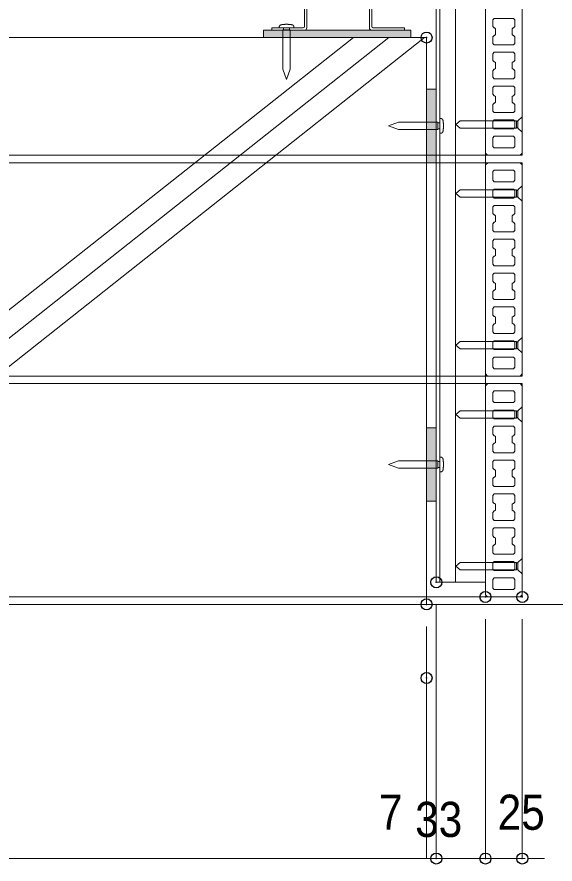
# Model space of a CAD drawing. Units: millimetres, scale not verified, with parts at other scales. Extents: x -8199 to 8201, y -2963 to 5056.
# Drawn here: x 3876 to 4363, y 441 to 1209 of the extents above; entities that cross this region are included whole.
import ezdxf
from ezdxf.enums import TextEntityAlignment as Align

# ---------------------------------------------------------------- set-up
doc = ezdxf.new("R2010")
doc.units = ezdxf.units.MM
doc.header["$LTSCALE"] = 20
doc.header["$PDMODE"] = 32
doc.header["$PDSIZE"] = 10
for name, color, linetype, lineweight in [('0-1_一般', 4, 'Continuous', 9), ('0-2_寸法', 7, 'Continuous', 9), ('0-3_0', 7, 'Continuous', 9), ('0-7_ビス', 4, 'Continuous', 9)]:
    doc.layers.add(name, color=color, linetype=linetype, lineweight=lineweight)
doc.layers.add('0-4_Defpoints', color=7, linetype='Continuous')
doc.styles.add('Osaka', font='')
doc.styles.get('Osaka').set_extended_font_data('Osaka')

# ---------------------------------------------------------------- blocks, each defined once
blk = doc.blocks.new('グループ-162-1')
at = {"layer": '0-1_一般', "color": 7}
for points in [[(386036.5, -93529), (409986.5, -93529), (409986.5, -96429), (386036.5, -96429)], [(394036.5, -96529), (409986.5, -96529), (409986.5, -99429), (394036.5, -99429)], [(386036.5, -99529), (409986.5, -99529), (409986.5, -102429), (386036.5, -102429)]]:
    blk.add_lwpolyline(points, close=True, dxfattribs=at)
blk = doc.blocks.new('グループ-163-1')
at = {"layer": '0-1_一般', "color": 2}
for p, q in [((406886.5, -94029), (407486.5, -94029)), ((406886.5, -94061), (407486.5, -94061)), ((406886.5, -94107), (407029.5, -94107)), ((408086.5, -94029), (407486.5, -94029)), ((408086.5, -94061), (407486.5, -94061)), ((408086.5, -94107), (407943.5, -94107)), ((406886.5, -94139), (407013.5, -94139)), ((407029.5, -94155), (407029.5, -94681)), ((407061.5, -94139), (407061.5, -94697)), ((407911.5, -94139), (407911.5, -94697)), ((407943.5, -94155), (407943.5, -94681)), ((408086.5, -94139), (407959.5, -94139)), ((406586.5, -94697), (407013.5, -94697)), ((406586.5, -94729), (406586.5, -94697)), ((408386.5, -94697), (407959.5, -94697)), ((408386.5, -94729), (408386.5, -94697)), ((406586.5, -94729), (407029.5, -94729)), ((408386.5, -94729), (407943.5, -94729))]:
    blk.add_line(p, q, dxfattribs=at)
for centre, radius, start, end in [((406886.5, -94084), 55, 90, 270), ((406886.5, -94084), 23, 90, 270), ((407029.5, -94139), 32, 0, 90), ((407943.5, -94139), 32, 90, 180), ((408086.5, -94084), 55, 270, 90), ((408086.5, -94084), 23, 270, 90), ((407013.5, -94155), 16, 0, 90), ((407959.5, -94155), 16, 90, 180), ((407013.5, -94681), 16, 270, 0), ((407029.5, -94697), 32, 270, 0), ((407943.5, -94697), 32, 180, 270), ((407959.5, -94681), 16, 180, 270)]:
    blk.add_arc(centre, radius, start, end, dxfattribs=at)
blk = doc.blocks.new('グループ-164-1')
at = {"layer": '0-1_一般'}
blk.add_blockref('グループ-163-1', (0, 0), dxfattribs=at)
blk = doc.blocks.new('_DOT')
at = {"layer": '0-3_0'}
for p, q in [((-10, 0), (-20, 0)), ((-5, 0), (5, 0))]:
    blk.add_line(p, q, dxfattribs=at)
blk = doc.blocks.new('グループ-191-1')
at = {"layer": '0-1_一般', "color": 2}
for p, q in [((408818.5, -102229), (408818.5, -94229)), ((408868.5, -102229), (408868.5, -94229)), ((409078.5, -102229), (409078.5, -94229)), ((409486.5, -102229), (409486.5, -94229))]:
    blk.add_line(p, q, dxfattribs=at)
blk = doc.blocks.new('グループ-192-1')
at = {"layer": '0-1_一般', "color": 2}
for p, q in [((409486.5, -94229), (408818.5, -94229)), ((409486.5, -102229), (408818.5, -102229))]:
    blk.add_line(p, q, dxfattribs=at)
at = {"layer": '0-1_一般'}
blk.add_blockref('グループ-191-1', (0, 0), dxfattribs=at)
blk = doc.blocks.new('グループ-65-1')
at = {"layer": '0-1_一般'}
for p, q in [((-40, 298), (-40, 326)), ((40, 326), (40, 298))]:
    blk.add_line(p, q, dxfattribs=at)
for points in [[(-92.2, 357.2), (-93.6, 355.4), (-94.9, 353.5), (-96.1, 351.6), (-97.1, 349.6), (-97.9, 347.6), (-98.6, 345.5), (-99.2, 343.4), (-99.6, 341.3), (-99.9, 339.3), (-100, 337.2), (-100, 336), (-100, 335.5), (-100, 335), (-100, 334.5), (-100, 334.1), (-100, 333.6), (-100, 333.1), (-100, 332.6), (-100, 332.1), (-100, 331.7), (-100, 331.2), (-100, 330.7), (-100, 330.2), (-100, 329.7), (-100, 329.3), (-100, 328.8), (-100, 328.3), (-100, 327.8), (-100, 327.3), (-100, 326.8), (-100, 326.4), (-97.6, 326), (-88.2, 326), (-78.8, 326), (-69.4, 326), (-60, 326), (-50.6, 326), (-41.2, 326), (-31.8, 326)], [(-17.1, 373.6), (-21.8, 373.4), (-26.5, 373.1), (-31.2, 372.8), (-35.9, 372.4), (-40.6, 371.9), (-45.3, 371.4), (-50, 370.8), (-51, 370.7), (-52.1, 370.5), (-53.1, 370.4), (-54.2, 370.3), (-55.2, 370.1), (-56.2, 370), (-57.3, 369.9), (-58.3, 369.7), (-59.3, 369.6), (-60.4, 369.5), (-61.4, 369.3), (-62.5, 369.2), (-63.5, 369.1), (-64.5, 368.9), (-65.6, 368.8), (-66.6, 368.7), (-67.7, 368.5), (-68.7, 368.4), (-69.7, 368.3), (-70.8, 368.1), (-71.8, 368), (-73.6, 367.7), (-75.6, 367.3), (-77.6, 366.8), (-79.6, 366.1), (-81.6, 365.2), (-83.5, 364.2), (-85.4, 363.1), (-87.3, 361.8), (-89, 360.4), (-90.7, 358.8), (-92.2, 357.2)], [(79.1, 366.3), (77.1, 366.9), (75.1, 367.4), (73.1, 367.8), (71.5, 368), (70.5, 368.2), (69.5, 368.3), (68.4, 368.4), (67.4, 368.6), (66.4, 368.7), (65.3, 368.8), (64.3, 369), (63.2, 369.1), (62.2, 369.2), (61.2, 369.4), (60.1, 369.5), (59.1, 369.6), (58, 369.8), (57, 369.9), (56, 370), (54.9, 370.2), (53.9, 370.3), (52.9, 370.4), (51.8, 370.6), (50.8, 370.7), (48.8, 370.9), (44.1, 371.5), (39.4, 372), (34.7, 372.5), (30, 372.8), (25.3, 373.2), (20.6, 373.5), (15.9, 373.7), (11.2, 373.8), (6.5, 373.9), (1.8, 374), (-2.9, 374), (-7.6, 373.9), (-12.4, 373.8), (-17.1, 373.6)], [(100, 326), (100, 326.5), (100, 327), (100, 327.4), (100, 327.9), (100, 328.4), (100, 328.9), (100, 329.4), (100, 329.9), (100, 330.3), (100, 330.8), (100, 331.3), (100, 331.8), (100, 332.3), (100, 332.7), (100, 333.2), (100, 333.7), (100, 334.2), (100, 334.7), (100, 335.2), (100, 335.6), (100, 336.1), (100, 337.7), (99.8, 339.8), (99.5, 341.8), (99.1, 343.9), (98.5, 346), (97.7, 348.1), (96.8, 350.1), (95.8, 352.1), (94.6, 354), (93.3, 355.8), (91.8, 357.6), (90.3, 359.2), (88.6, 360.7), (86.8, 362.1), (84.9, 363.4), (83, 364.5), (81.1, 365.4), (79.1, 366.3)], [(-31.8, 326), (-22.4, 326), (-12.9, 326), (-3.5, 326), (5.9, 326), (15.3, 326), (24.7, 326), (34.1, 326), (43.5, 326), (52.9, 326), (62.4, 326), (71.8, 326), (81.2, 326), (90.6, 326), (100, 326), (100, 326)]]:
    blk.add_lwpolyline(points, dxfattribs=at)
blk.add_lwpolyline([(50, 298), (50, -236), (0, -374), (-50, -236), (-50, 298)], close=True, dxfattribs=at)
blk = doc.blocks.new('シンボル-22')
at = {"layer": '0-1_一般'}
blk.add_blockref('グループ-65-1', (0, 0), dxfattribs=at)
blk = doc.blocks.new('グループ-194-1')
at = {"layer": '0-7_ビス'}
for p, q in [((409907.7, -95966.1), (409925.7, -95966.1)), ((409925.7, -96052.2), (409907.7, -96052.2))]:
    blk.add_line(p, q, dxfattribs=at)
for points in [[(409907.7, -96059.2), (409142.7, -96059.2), (409086.5, -96009.2), (409142.7, -95959.2), (409907.7, -95959.2)], [(409925.7, -96059.2), (409986.5, -96113.2), (409986.5, -95905.2), (409925.7, -95959.2)]]:
    blk.add_lwpolyline(points, close=True, dxfattribs=at)
blk = doc.blocks.new('グループ-195-1')
at = {"layer": '0-7_ビス'}
for p, q in [((409907.7, -98966.1), (409925.7, -98966.1)), ((409925.7, -99052.2), (409907.7, -99052.2))]:
    blk.add_line(p, q, dxfattribs=at)
for points in [[(409907.7, -99059.2), (409142.7, -99059.2), (409086.5, -99009.2), (409142.7, -98959.2), (409907.7, -98959.2)], [(409925.7, -99059.2), (409986.5, -99113.2), (409986.5, -98905.2), (409925.7, -98959.2)]]:
    blk.add_lwpolyline(points, close=True, dxfattribs=at)
blk = doc.blocks.new('グループ-196-1')
at = {"layer": '0-7_ビス'}
for p, q in [((409925.7, -96906), (409907.7, -96906)), ((409907.7, -96992.2), (409925.7, -96992.2))]:
    blk.add_line(p, q, dxfattribs=at)
for points in [[(409925.7, -96899.1), (409986.5, -96845.1), (409986.5, -97053.1), (409925.7, -96999.1)], [(409907.7, -96899.1), (409142.7, -96899.1), (409086.5, -96949.1), (409142.7, -96999.1), (409907.7, -96999.1)]]:
    blk.add_lwpolyline(points, close=True, dxfattribs=at)
blk = doc.blocks.new('グループ-197-1')
at = {"layer": '0-7_ビス'}
for p, q in [((409907.7, -101966.1), (409925.7, -101966.1)), ((409925.7, -102052.2), (409907.7, -102052.2))]:
    blk.add_line(p, q, dxfattribs=at)
for points in [[(409907.7, -102059.2), (409142.7, -102059.2), (409086.5, -102009.2), (409142.7, -101959.2), (409907.7, -101959.2)], [(409925.7, -102059.2), (409986.5, -102113.2), (409986.5, -101905.2), (409925.7, -101959.2)]]:
    blk.add_lwpolyline(points, close=True, dxfattribs=at)
blk = doc.blocks.new('グループ-198-1')
at = {"layer": '0-7_ビス'}
for p, q in [((409925.7, -99906), (409907.7, -99906)), ((409907.7, -99992.2), (409925.7, -99992.2))]:
    blk.add_line(p, q, dxfattribs=at)
for points in [[(409925.7, -99899.1), (409986.5, -99845.1), (409986.5, -100053.1), (409925.7, -99999.1)], [(409907.7, -99899.1), (409142.7, -99899.1), (409086.5, -99949.1), (409142.7, -99999.1), (409907.7, -99999.1)]]:
    blk.add_lwpolyline(points, close=True, dxfattribs=at)

msp = doc.modelspace()

# ---------------------------------------------------------------- linework, layer by layer
at = {"layer": '0-1_一般', "color": 7}
msp.add_line((4533.17, 676.63), (1466.51, 676.63), dxfattribs=at)
at = {"layer": '0-1_一般'}
for points in [[(4333.17, 1085.3), (4331.17, 1083.3), (4301.84, 1083.3), (4299.84, 1085.3), (4299.84, 1274.62), (4301.85, 1276.63), (4331.16, 1276.63), (4333.17, 1274.62)], [(4326.51, 1199.96), (4326.51, 1205.96), (4325.17, 1207.29), (4307.84, 1207.29), (4306.51, 1205.96), (4306.51, 1199.96), (4307.84, 1198.62), (4308.17, 1198.62), (4308.84, 1197.96), (4308.84, 1192.62), (4308.17, 1191.96), (4307.84, 1191.96), (4306.51, 1190.62), (4306.51, 1184.62), (4307.84, 1183.29), (4325.17, 1183.29), (4326.51, 1184.62), (4326.51, 1190.62), (4325.17, 1191.96), (4324.84, 1191.96), (4324.17, 1192.62), (4324.17, 1197.96), (4324.84, 1198.62), (4325.17, 1198.62)], [(4325.17, 1152.62), (4326.51, 1153.96), (4326.51, 1159.96), (4325.17, 1161.29), (4324.84, 1161.29), (4324.17, 1161.96), (4324.17, 1167.29), (4324.84, 1167.96), (4325.17, 1167.96), (4326.51, 1169.29), (4326.51, 1175.29), (4325.17, 1176.62), (4307.84, 1176.62), (4306.51, 1175.29), (4306.51, 1169.29), (4307.84, 1167.96), (4308.17, 1167.96), (4308.84, 1167.29), (4308.84, 1161.96), (4308.17, 1161.29), (4307.84, 1161.29), (4306.51, 1159.96), (4306.51, 1153.96), (4307.84, 1152.62)], [(4325.17, 1121.96), (4326.51, 1123.29), (4326.51, 1129.29), (4325.17, 1130.62), (4324.84, 1130.62), (4324.17, 1131.29), (4324.17, 1136.62), (4324.84, 1137.29), (4325.17, 1137.29), (4326.51, 1138.62), (4326.51, 1144.62), (4325.17, 1145.96), (4307.84, 1145.96), (4306.51, 1144.62), (4306.51, 1138.62), (4307.84, 1137.29), (4308.17, 1137.29), (4308.84, 1136.62), (4308.84, 1131.29), (4308.17, 1130.62), (4307.84, 1130.62), (4306.51, 1129.29), (4306.51, 1123.29), (4307.84, 1121.96)], [(4307.84, 1107.29), (4325.17, 1107.29), (4326.51, 1108.62), (4326.5, 1113.96), (4325.17, 1115.29), (4307.84, 1115.29), (4306.51, 1113.96), (4306.51, 1108.62)], [(4325.17, 1089.95), (4326.51, 1091.37), (4326.51, 1099.2), (4325.17, 1100.62), (4307.84, 1100.62), (4306.51, 1099.2), (4306.51, 1091.37), (4307.84, 1089.95)], [(4333.17, 885.3), (4331.17, 883.3), (4301.84, 883.3), (4299.84, 885.3), (4299.84, 1074.62), (4301.85, 1076.63), (4331.16, 1076.63), (4333.17, 1074.62)], [(4326.51, 1060.72), (4326.51, 1068.54), (4325.17, 1069.96), (4307.84, 1069.96), (4306.51, 1068.54), (4306.51, 1060.72), (4307.84, 1059.29), (4325.17, 1059.29)], [(4326.51, 1051.29), (4325.17, 1052.63), (4307.84, 1052.63), (4306.51, 1051.29), (4306.51, 1045.96), (4307.84, 1044.62), (4325.17, 1044.62), (4326.5, 1045.96)], [(4326.51, 1030.62), (4326.51, 1036.62), (4325.17, 1037.96), (4307.84, 1037.96), (4306.51, 1036.62), (4306.51, 1030.62), (4307.84, 1029.29), (4308.17, 1029.29), (4308.84, 1028.62), (4308.84, 1023.29), (4308.17, 1022.62), (4307.84, 1022.62), (4306.51, 1021.29), (4306.51, 1015.29), (4307.84, 1013.96), (4325.17, 1013.96), (4326.51, 1015.29), (4326.51, 1021.29), (4325.17, 1022.62), (4324.84, 1022.62), (4324.17, 1023.29), (4324.17, 1028.62), (4324.84, 1029.29), (4325.17, 1029.29)], [(4326.51, 999.96), (4326.51, 1005.96), (4325.17, 1007.29), (4307.84, 1007.29), (4306.51, 1005.96), (4306.51, 999.96), (4307.84, 998.62), (4308.17, 998.62), (4308.84, 997.96), (4308.84, 992.62), (4308.17, 991.96), (4307.84, 991.96), (4306.51, 990.62), (4306.51, 984.62), (4307.84, 983.29), (4325.17, 983.29), (4326.51, 984.62), (4326.51, 990.62), (4325.17, 991.96), (4324.84, 991.96), (4324.17, 992.62), (4324.17, 997.96), (4324.84, 998.62), (4325.17, 998.62)], [(4325.17, 952.62), (4326.51, 953.96), (4326.51, 959.96), (4325.17, 961.29), (4324.84, 961.29), (4324.17, 961.96), (4324.17, 967.29), (4324.84, 967.96), (4325.17, 967.96), (4326.51, 969.29), (4326.51, 975.29), (4325.17, 976.62), (4307.84, 976.62), (4306.51, 975.29), (4306.51, 969.29), (4307.84, 967.96), (4308.17, 967.96), (4308.84, 967.29), (4308.84, 961.96), (4308.17, 961.29), (4307.84, 961.29), (4306.51, 959.96), (4306.51, 953.96), (4307.84, 952.62)], [(4325.17, 921.96), (4326.51, 923.29), (4326.51, 929.29), (4325.17, 930.62), (4324.84, 930.62), (4324.17, 931.29), (4324.17, 936.62), (4324.84, 937.29), (4325.17, 937.29), (4326.51, 938.62), (4326.51, 944.62), (4325.17, 945.96), (4307.84, 945.96), (4306.51, 944.62), (4306.51, 938.62), (4307.84, 937.29), (4308.17, 937.29), (4308.84, 936.62), (4308.84, 931.29), (4308.17, 930.62), (4307.84, 930.62), (4306.51, 929.29), (4306.51, 923.29), (4307.84, 921.96)], [(4307.84, 907.29), (4325.17, 907.29), (4326.51, 908.62), (4326.5, 913.96), (4325.17, 915.29), (4307.84, 915.29), (4306.51, 913.96), (4306.51, 908.62)], [(4325.17, 889.95), (4326.51, 891.37), (4326.51, 899.2), (4325.17, 900.62), (4307.84, 900.62), (4306.51, 899.2), (4306.51, 891.37), (4307.84, 889.95)], [(4333.17, 685.3), (4331.17, 683.3), (4301.84, 683.3), (4299.84, 685.3), (4299.84, 874.62), (4301.85, 876.63), (4331.16, 876.63), (4333.17, 874.62)], [(4326.51, 860.72), (4326.51, 868.54), (4325.17, 869.96), (4307.84, 869.96), (4306.51, 868.54), (4306.51, 860.72), (4307.84, 859.29), (4325.17, 859.29)], [(4326.51, 851.29), (4325.17, 852.63), (4307.84, 852.63), (4306.51, 851.29), (4306.51, 845.96), (4307.84, 844.62), (4325.17, 844.62), (4326.5, 845.96)], [(4326.51, 830.62), (4326.51, 836.62), (4325.17, 837.96), (4307.84, 837.96), (4306.51, 836.62), (4306.51, 830.62), (4307.84, 829.29), (4308.17, 829.29), (4308.84, 828.62), (4308.84, 823.29), (4308.17, 822.62), (4307.84, 822.62), (4306.51, 821.29), (4306.51, 815.29), (4307.84, 813.96), (4325.17, 813.96), (4326.51, 815.29), (4326.51, 821.29), (4325.17, 822.62), (4324.84, 822.62), (4324.17, 823.29), (4324.17, 828.62), (4324.84, 829.29), (4325.17, 829.29)], [(4326.51, 799.96), (4326.51, 805.96), (4325.17, 807.29), (4307.84, 807.29), (4306.51, 805.96), (4306.51, 799.96), (4307.84, 798.62), (4308.17, 798.62), (4308.84, 797.96), (4308.84, 792.62), (4308.17, 791.96), (4307.84, 791.96), (4306.51, 790.62), (4306.51, 784.62), (4307.84, 783.29), (4325.17, 783.29), (4326.51, 784.62), (4326.51, 790.62), (4325.17, 791.96), (4324.84, 791.96), (4324.17, 792.62), (4324.17, 797.96), (4324.84, 798.62), (4325.17, 798.62)], [(4325.17, 752.62), (4326.51, 753.96), (4326.51, 759.96), (4325.17, 761.29), (4324.84, 761.29), (4324.17, 761.96), (4324.17, 767.29), (4324.84, 767.96), (4325.17, 767.96), (4326.51, 769.29), (4326.51, 775.29), (4325.17, 776.62), (4307.84, 776.62), (4306.51, 775.29), (4306.51, 769.29), (4307.84, 767.96), (4308.17, 767.96), (4308.84, 767.29), (4308.84, 761.96), (4308.17, 761.29), (4307.84, 761.29), (4306.51, 759.96), (4306.51, 753.96), (4307.84, 752.62)], [(4325.17, 721.96), (4326.51, 723.29), (4326.51, 729.29), (4325.17, 730.62), (4324.84, 730.62), (4324.17, 731.29), (4324.17, 736.62), (4324.84, 737.29), (4325.17, 737.29), (4326.51, 738.62), (4326.51, 744.62), (4325.17, 745.96), (4307.84, 745.96), (4306.51, 744.62), (4306.51, 738.62), (4307.84, 737.29), (4308.17, 737.29), (4308.84, 736.62), (4308.84, 731.29), (4308.17, 730.62), (4307.84, 730.62), (4306.51, 729.29), (4306.51, 723.29), (4307.84, 721.96)], [(4307.84, 707.29), (4325.17, 707.29), (4326.51, 708.62), (4326.5, 713.96), (4325.17, 715.29), (4307.84, 715.29), (4306.51, 713.96), (4306.51, 708.62)], [(4325.17, 689.95), (4326.51, 691.37), (4326.51, 699.2), (4325.17, 700.62), (4307.84, 700.62), (4306.51, 699.2), (4306.51, 691.37), (4307.84, 689.95)]]:
    msp.add_lwpolyline(points, close=True, dxfattribs=at)
at = {"layer": '0-2_寸法'}
for p, q in [((1753.17, 1189.96), (4246.51, 1189.96)), ((3531.51, 676.63), (4180.29, 1189.96)), ((3563.74, 676.63), (4212.52, 1189.96)), ((3595.98, 676.63), (4244.76, 1189.96)), ((4246.51, 1189.96), (4246.51, 676.63)), ((4246.51, 1189.96), (4246.51, 676.63)), ((4255.31, 676.63), (4255.31, 446.42)), ((4255.31, 676.63), (4255.31, 446.42)), ((4299.84, 663.3), (4299.84, 446.42)), ((4299.84, 663.3), (4299.84, 446.42)), ((4333.18, 663.3), (4333.18, 446.42)), ((4246.51, 656.63), (4246.51, 446.42)), ((4246.51, 589.96), (4246.51, 446.42)), ((4236.49, 446.42), (1763.19, 446.42)), ((4236.49, 446.42), (4226.48, 446.42)), ((4245.29, 446.42), (4235.28, 446.42)), ((4246.51, 446.42), (4255.31, 446.42)), ((4255.31, 446.42), (4299.84, 446.42)), ((4265.32, 446.42), (4275.34, 446.42)), ((4289.83, 446.42), (4279.81, 446.42)), ((4299.84, 446.42), (4333.18, 446.42)), ((4309.86, 446.42), (4319.87, 446.42)), ((4343.19, 446.42), (4353.21, 446.42))]:
    msp.add_line(p, q, dxfattribs=at)
for points in [[(4232.31, 1196.63), (4232.31, 1189.96), (4098.97, 1189.96), (4098.97, 1196.63)], [(4232.31, 1196.63), (4232.31, 1189.96), (4098.97, 1189.96), (4098.97, 1196.63)], [(4246.51, 1143.3), (4255.08, 1143.3), (4255.08, 1076.63), (4246.51, 1076.63)], [(4246.51, 836.63), (4255.31, 836.63), (4255.31, 769.96), (4246.51, 769.96)]]:
    msp.add_lwpolyline(points, close=True, dxfattribs=at)
at = {"layer": '0-2_寸法', "color": 132}
for points in [[(4232.31, 1196.63), (4098.97, 1196.63), (4232.31, 1189.96), (4098.97, 1189.96)], [(4246.51, 1143.3), (4246.51, 1076.63), (4255.08, 1143.3), (4255.08, 1076.63)], [(4246.51, 836.63), (4246.51, 769.96), (4255.31, 836.63), (4255.31, 769.96)]]:
    msp.add_solid(points, dxfattribs=at)
at = {"layer": '0-4_Defpoints'}
for p in [(4246.51, 1189.96), (4255.31, 696.63), (4299.84, 683.3), (4333.18, 683.3), (4246.51, 676.63), (4246.51, 609.96), (4255.31, 446.42), (4299.84, 446.42), (4333.18, 446.42)]:
    msp.add_point(p, dxfattribs=at)

# ---------------------------------------------------------------- block references
at = {"layer": '0-1_一般', "xscale": 0.06666667, "yscale": 0.06666667}
for name in ['グループ-162-1', 'グループ-164-1', 'グループ-192-1']:
    msp.add_blockref(name, (-22999.26, 7511.9), dxfattribs=at)
at = {"layer": '0-2_寸法', "xscale": 0.5007446, "yscale": 0.5007446}
for p in [(4246.51, 446.42), (4246.51, 446.42), (4255.31, 446.42), (4299.84, 446.42)]:
    msp.add_blockref('_DOT', p, dxfattribs=at)
at = {"layer": '0-2_寸法', "xscale": 0.5007446, "yscale": 0.5007446, "rotation": 180}
for p in [(4255.31, 446.42), (4299.84, 446.42), (4333.18, 446.42)]:
    msp.add_blockref('_DOT', p, dxfattribs=at)
at = {"layer": '0-7_ビス', "xscale": 0.06666667, "yscale": 0.06666667}
for name, p in [('シンボル-22', (4119.84, 1177.03)), ('グループ-194-1', (-22999.26, 7511.9)), ('グループ-196-1', (-22999.26, 7511.9)), ('グループ-195-1', (-22999.26, 7511.9)), ('グループ-198-1', (-22999.26, 7511.9)), ('グループ-197-1', (-22999.26, 7511.9))]:
    msp.add_blockref(name, p, dxfattribs=at)
at = {"layer": '0-7_ビス', "xscale": 0.06666667, "yscale": 0.06666667, "rotation": 270}
for p in [(4236.91, 1109.96), (4236.91, 803.3)]:
    msp.add_blockref('シンボル-22', p, dxfattribs=at)

# ---------------------------------------------------------------- texts
at = {"layer": '0-2_寸法', "style": 'Osaka', "width": 0.9}
for s, p in [('7', (4203.45, 462.92)), ('25', (4310.92, 462.92)), ('33', (4236.21, 456.42))]:
    msp.add_text(s, height=31.82, dxfattribs=at).set_placement(p, align=Align.BOTTOM_LEFT)

doc.saveas('drawing.dxf')
